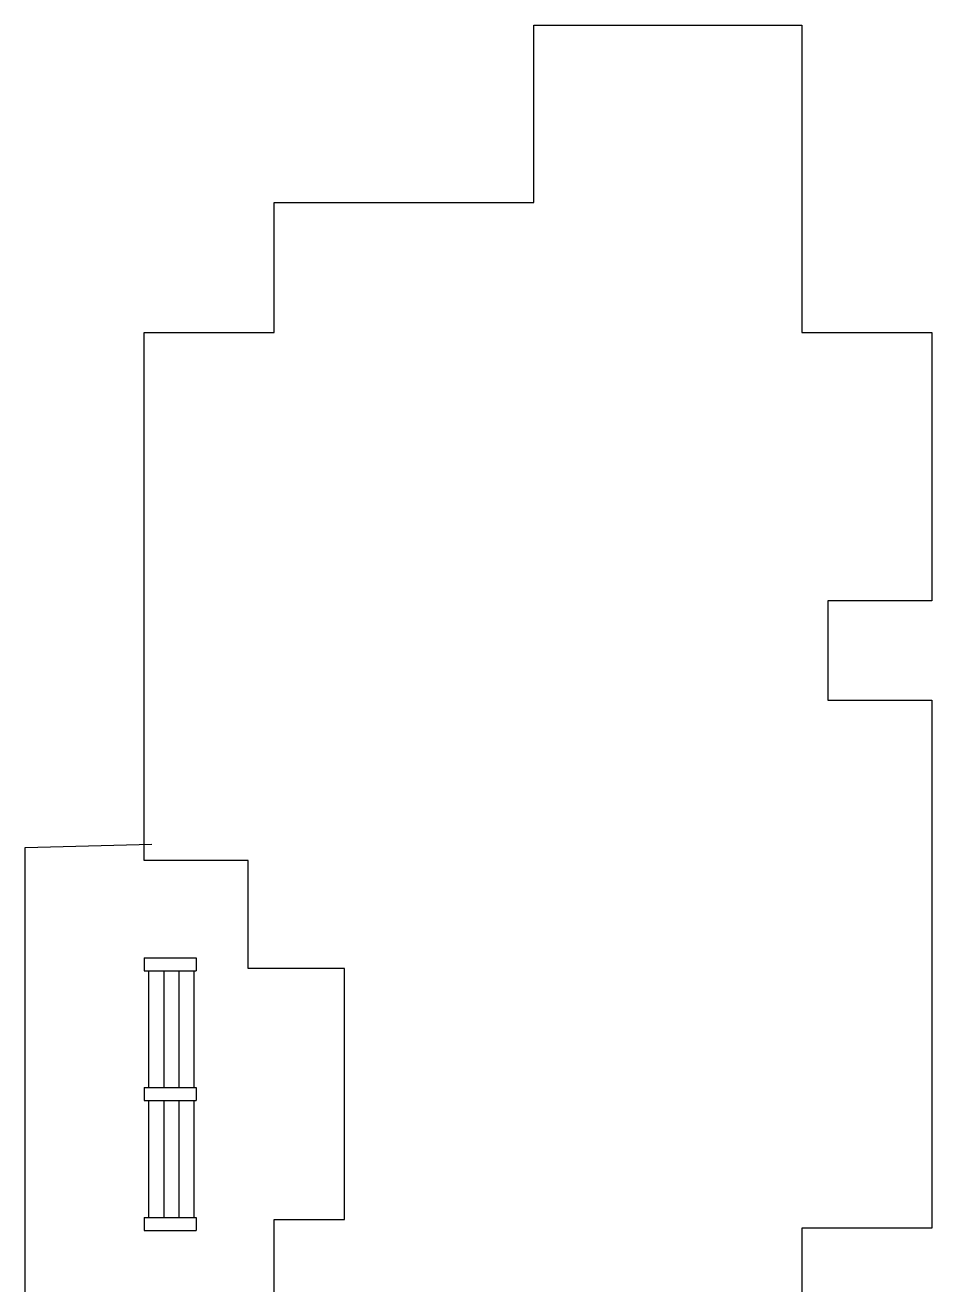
# Model space of a CAD drawing. Header units: inches. Extents: x -196 to 3268, y -1228 to 4808.
# Drawn here: x 1110 to 1948, y 3644 to 4808 of the extents above; entities that cross this region are included whole.
import ezdxf

# ---------------------------------------------------------------- set-up
doc = ezdxf.new("R2010")
doc.units = ezdxf.units.IN
doc.header["$LTSCALE"] = 100
doc.header["$MEASUREMENT"] = 0
doc.layers.add('A-FP', color=16, linetype='CONTINUOUS')
doc.layers.add('A-SITE', color=3, linetype='CONTINUOUS')

msp = doc.modelspace()

# ---------------------------------------------------------------- linework, layer by layer
at = {"layer": 'A-FP'}
for p, q in [((1220, 3946), (1268, 3946)), ((1220, 3946), (1220, 3934)), ((1268, 3946), (1268, 3934)), ((1220, 3934), (1268, 3934)), ((1220, 3826), (1220, 3814)), ((1220, 3826), (1268, 3826)), ((1268, 3826), (1268, 3814)), ((1220, 3814), (1268, 3814)), ((1220, 3706), (1220, 3694)), ((1220, 3706), (1268, 3706)), ((1268, 3706), (1268, 3694)), ((1220, 3694), (1268, 3694))]:
    msp.add_line(p, q, dxfattribs=at)
msp.add_lwpolyline([(1852, 4184), (1948, 4184), (1948, 3696), (1828, 3696), (1828, 3576), (1588, 3576), (1588, 3456), (1340, 3456), (1340, 3704), (1405, 3704), (1405, 3936), (1316, 3936), (1316, 4036), (1220, 4036), (1220, 4524), (1340, 4524), (1340, 4644), (1580, 4644), (1580, 4808), (1828, 4808), (1828, 4524), (1948, 4524), (1948, 4276), (1852, 4276)], close=True, dxfattribs=at)
at = {"layer": 'A-SITE'}
for p, q in [((1110, 4048), (1227, 4051)), ((1110, 3593), (1110, 4048)), ((1224, 3934), (1224, 3826)), ((1238, 3934), (1238, 3826)), ((1252, 3934), (1252, 3826)), ((1266, 3934), (1266, 3826)), ((1224, 3814), (1224, 3706)), ((1238, 3814), (1238, 3706)), ((1252, 3814), (1252, 3706)), ((1266, 3814), (1266, 3706))]:
    msp.add_line(p, q, dxfattribs=at)

doc.saveas('drawing.dxf')
